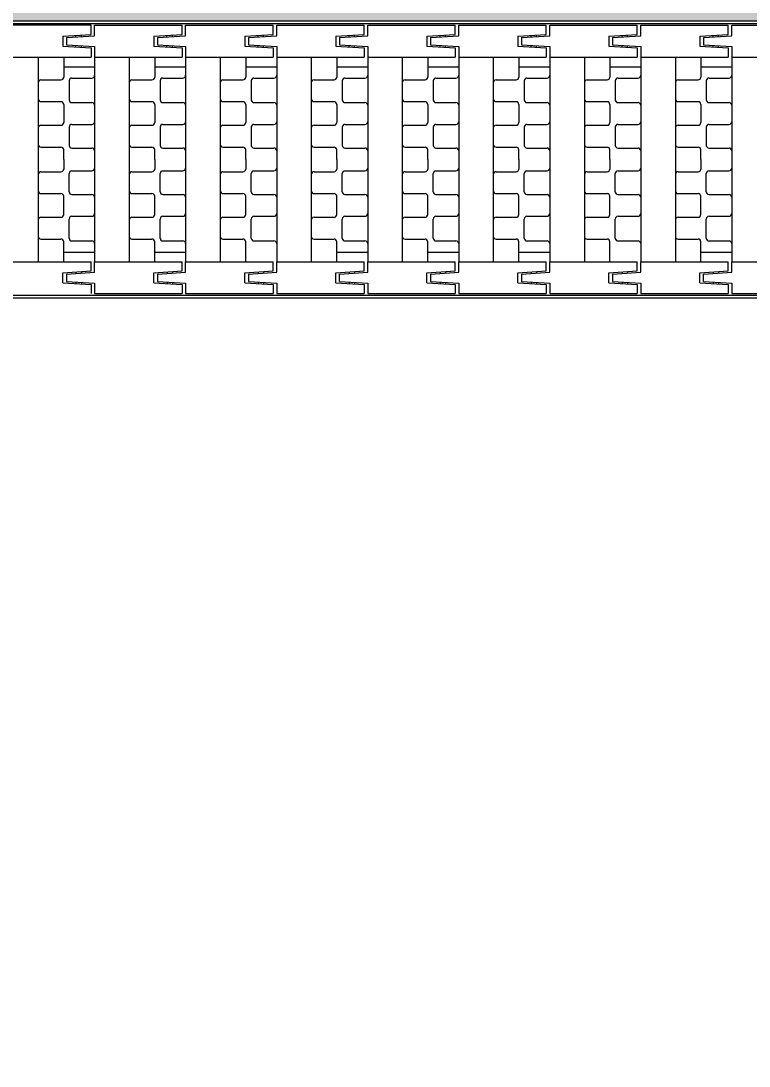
# Model space of a CAD drawing. Header units: millimetres. Extents: x 4003075 to 5615882, y 1445368 to 2591247.
# Drawn here: x 5356001 to 5356526, y 2466413 to 2467168 of the extents above; entities that cross this region are included whole.
import ezdxf

# ---------------------------------------------------------------- set-up
doc = ezdxf.new("R2010")
doc.units = ezdxf.units.MM
doc.layers.add('A_Text', color=3, linetype='Continuous')
doc.layers.add('XR-평면도$0$A-ELEV-PATT', color=9, linetype='Continuous')
doc.layers.add('XR-평면도$0$A-CNTL', color=9, linetype='Continuous', lineweight=15)
doc.layers.add('XR-평면도$0$A-ELEV-LIN3', color=9, linetype='Continuous', lineweight=18)
doc.styles.add('돋움', font='')
doc.styles.get('돋움').set_extended_font_data('DotumChe')

# ---------------------------------------------------------------- blocks, each defined once
blk = doc.blocks.new('XR-평면도$0$무소음트렌치')
at = {"layer": 'XR-평면도$0$A-ELEV-LIN3'}
for p, q in [((0, 200), (7800, 200)), ((1.97, 198.03), (7798.03, 198.03)), ((676.52, 196.88), (613.46, 196.88)), ((676.52, 190.31), (676.52, 196.88)), ((679.14, 189.32), (679.14, 196.88)), ((679.14, 196.88), (742.2, 196.88)), ((742.2, 190.31), (742.2, 196.88)), ((744.82, 196.88), (807.88, 196.88)), ((744.82, 189.32), (744.82, 196.88)), ((807.88, 190.31), (807.88, 196.88)), ((810.51, 189.32), (810.51, 196.88)), ((810.51, 196.88), (873.56, 196.88)), ((873.56, 190.31), (873.56, 196.88)), ((876.19, 189.32), (876.19, 196.88)), ((876.19, 196.88), (939.24, 196.88)), ((939.24, 190.31), (939.24, 196.88)), ((941.87, 189.32), (941.87, 196.88)), ((941.87, 196.88), (1004.92, 196.88)), ((1004.92, 190.31), (1004.92, 196.88)), ((1007.55, 196.88), (1070.6, 196.88)), ((1007.55, 189.32), (1007.55, 196.88)), ((1070.6, 190.31), (1070.6, 196.88)), ((1073.23, 189.32), (1073.23, 196.88)), ((1073.23, 196.88), (1136.29, 196.88)), ((1136.29, 190.31), (1136.29, 196.88)), ((1138.91, 189.32), (1138.91, 196.88)), ((1138.91, 196.88), (1201.97, 196.88)), ((656.15, 189), (676.52, 190.31)), ((656.15, 189), (656.15, 181.77)), ((658.78, 188.01), (679.14, 189.32)), ((665.66, 188.45), (665.66, 189.61)), ((669.6, 188.71), (669.6, 189.86)), ((721.84, 189), (742.2, 190.31)), ((721.84, 189), (721.84, 181.77)), ((724.46, 188.01), (744.82, 189.32)), ((731.35, 188.45), (731.35, 189.61)), ((735.29, 188.71), (735.29, 189.86)), ((787.52, 189), (807.88, 190.31)), ((787.52, 189), (787.52, 181.77)), ((790.14, 188.01), (810.51, 189.32)), ((797.03, 188.45), (797.03, 189.61)), ((800.97, 188.71), (800.97, 189.86)), ((853.2, 189), (873.56, 190.31)), ((853.2, 189), (853.2, 181.77)), ((855.83, 188.01), (876.19, 189.32)), ((862.71, 188.45), (862.71, 189.61)), ((866.65, 188.71), (866.65, 189.86)), ((918.88, 189), (939.24, 190.31)), ((918.88, 189), (918.88, 181.77)), ((921.51, 188.01), (941.87, 189.32)), ((928.39, 188.45), (928.39, 189.61)), ((932.33, 188.71), (932.33, 189.86)), ((984.56, 189), (1004.92, 190.31)), ((984.56, 189), (984.56, 181.77)), ((987.19, 188.01), (1007.55, 189.32)), ((994.07, 188.45), (994.07, 189.61)), ((998.01, 188.71), (998.01, 189.86)), ((1050.24, 189), (1070.6, 190.31)), ((1050.24, 189), (1050.24, 181.77)), ((1052.87, 188.01), (1073.23, 189.32)), ((1059.75, 188.45), (1059.75, 189.61)), ((1063.69, 188.71), (1063.69, 189.86)), ((1115.92, 189), (1136.29, 190.31)), ((1115.92, 189), (1115.92, 181.77)), ((1118.55, 188.01), (1138.91, 189.32)), ((1125.43, 188.45), (1125.43, 189.61)), ((1129.37, 188.71), (1129.37, 189.86)), ((656.15, 181.77), (676.52, 180.46)), ((658.78, 188.01), (658.78, 182.76)), ((658.78, 182.76), (679.14, 181.44)), ((665.66, 181.16), (665.66, 182.31)), ((669.6, 180.9), (669.6, 182.06)), ((679.14, 181.44), (679.14, 173.89)), ((721.84, 181.77), (742.2, 180.46)), ((724.46, 188.01), (724.46, 182.76)), ((724.46, 182.76), (744.82, 181.44)), ((731.35, 181.16), (731.35, 182.31)), ((735.29, 180.9), (735.29, 182.06)), ((744.82, 181.44), (744.82, 173.89)), ((787.52, 181.77), (807.88, 180.46)), ((790.14, 188.01), (790.14, 182.76)), ((790.14, 182.76), (810.51, 181.44)), ((797.03, 181.16), (797.03, 182.31)), ((800.97, 180.9), (800.97, 182.06)), ((810.51, 181.44), (810.51, 173.89)), ((853.2, 181.77), (873.56, 180.46)), ((855.83, 188.01), (855.83, 182.76)), ((855.83, 182.76), (876.19, 181.44)), ((862.71, 181.16), (862.71, 182.31)), ((866.65, 180.9), (866.65, 182.06)), ((876.19, 181.44), (876.19, 173.89)), ((918.88, 181.77), (939.24, 180.46)), ((921.51, 188.01), (921.51, 182.76)), ((921.51, 182.76), (941.87, 181.44)), ((928.39, 181.16), (928.39, 182.31)), ((932.33, 180.9), (932.33, 182.06)), ((941.87, 181.44), (941.87, 173.89)), ((984.56, 181.77), (1004.92, 180.46)), ((987.19, 188.01), (987.19, 182.76)), ((987.19, 182.76), (1007.55, 181.44)), ((994.07, 181.16), (994.07, 182.31)), ((998.01, 180.9), (998.01, 182.06)), ((1007.55, 181.44), (1007.55, 173.89)), ((1050.24, 181.77), (1070.6, 180.46)), ((1052.87, 188.01), (1052.87, 182.76)), ((1052.87, 182.76), (1073.23, 181.44)), ((1059.75, 181.16), (1059.75, 182.31)), ((1063.69, 180.9), (1063.69, 182.06)), ((1073.23, 181.44), (1073.23, 173.89)), ((1115.92, 181.77), (1136.29, 180.46)), ((1118.55, 188.01), (1118.55, 182.76)), ((1118.55, 182.76), (1138.91, 181.44)), ((1125.43, 181.16), (1125.43, 182.31)), ((1129.37, 180.9), (1129.37, 182.06)), ((1138.91, 181.44), (1138.91, 173.89)), ((613.46, 173.89), (676.52, 173.89)), ((638.42, 173.89), (638.42, 26.11)), ((656.81, 173.89), (656.81, 159.44)), ((676.52, 180.46), (676.52, 173.89)), ((679.14, 173.89), (679.14, 26.11)), ((679.14, 173.89), (742.2, 173.89)), ((704.1, 173.89), (704.1, 26.11)), ((722.49, 173.89), (722.49, 159.44)), ((742.2, 180.46), (742.2, 173.89)), ((744.82, 173.89), (744.82, 26.11)), ((744.82, 173.89), (807.88, 173.89)), ((769.78, 173.89), (769.78, 26.11)), ((788.17, 173.89), (788.17, 159.44)), ((807.88, 180.46), (807.88, 173.89)), ((810.51, 173.89), (810.51, 26.11)), ((810.51, 173.89), (873.56, 173.89)), ((835.47, 173.89), (835.47, 26.11)), ((853.86, 173.89), (853.86, 159.44)), ((873.56, 180.46), (873.56, 173.89)), ((876.19, 173.89), (876.19, 26.11)), ((876.19, 173.89), (939.24, 173.89)), ((901.15, 173.89), (901.15, 26.11)), ((919.54, 173.89), (919.54, 159.44)), ((939.24, 180.46), (939.24, 173.89)), ((941.87, 173.89), (941.87, 26.11)), ((941.87, 173.89), (1004.92, 173.89)), ((966.83, 173.89), (966.83, 26.11)), ((985.22, 173.89), (985.22, 159.44)), ((1004.92, 180.46), (1004.92, 173.89)), ((1007.55, 173.89), (1007.55, 26.11)), ((1007.55, 173.89), (1070.6, 173.89)), ((1032.51, 173.89), (1032.51, 26.11)), ((1050.9, 173.89), (1050.9, 159.44)), ((1070.6, 180.46), (1070.6, 173.89)), ((1073.23, 173.89), (1073.23, 26.11)), ((1073.23, 173.89), (1136.29, 173.89)), ((1098.19, 173.89), (1098.19, 26.11)), ((1116.58, 173.89), (1116.58, 159.44)), ((1136.29, 180.46), (1136.29, 173.89)), ((1138.91, 173.89), (1138.91, 26.11)), ((1138.91, 173.89), (1201.97, 173.89)), ((656.81, 166.83), (679.14, 166.83)), ((722.49, 166.83), (744.82, 166.83)), ((788.17, 166.83), (810.51, 166.83)), ((853.86, 166.83), (876.19, 166.83)), ((919.54, 166.83), (941.87, 166.83)), ((985.22, 166.83), (1007.55, 166.83)), ((1050.9, 166.83), (1073.23, 166.83)), ((1116.58, 166.83), (1138.91, 166.83)), ((662.72, 158.78), (677.17, 158.78)), ((728.4, 158.78), (742.85, 158.78)), ((794.09, 158.78), (808.54, 158.78)), ((859.77, 158.78), (874.22, 158.78)), ((925.45, 158.78), (939.9, 158.78)), ((991.13, 158.78), (1005.58, 158.78)), ((1056.81, 158.78), (1071.26, 158.78)), ((1122.49, 158.78), (1136.94, 158.78)), ((640.39, 157.47), (654.84, 157.47)), ((660.75, 156.81), (660.75, 143.02)), ((706.07, 157.47), (720.52, 157.47)), ((726.43, 156.81), (726.43, 143.02)), ((771.75, 157.47), (786.2, 157.47)), ((792.12, 156.81), (792.12, 143.02)), ((837.44, 157.47), (851.89, 157.47)), ((857.8, 156.81), (857.8, 143.02)), ((903.12, 157.47), (917.57, 157.47)), ((923.48, 156.81), (923.48, 143.02)), ((968.8, 157.47), (983.25, 157.47)), ((989.16, 156.81), (989.16, 143.02)), ((1034.48, 157.47), (1048.93, 157.47)), ((1054.84, 156.81), (1054.84, 143.02)), ((1100.16, 157.47), (1114.61, 157.47)), ((1120.52, 156.81), (1120.52, 143.02)), ((640.39, 141.71), (654.84, 141.71)), ((656.81, 139.73), (656.81, 126.6)), ((662.72, 141.05), (677.17, 141.05)), ((706.07, 141.71), (720.52, 141.71)), ((722.49, 139.73), (722.49, 126.6)), ((728.4, 141.05), (742.85, 141.05)), ((771.75, 141.71), (786.2, 141.71)), ((788.17, 139.73), (788.17, 126.6)), ((794.09, 141.05), (808.54, 141.05)), ((837.44, 141.71), (851.89, 141.71)), ((853.86, 139.73), (853.86, 126.6)), ((859.77, 141.05), (874.22, 141.05)), ((903.12, 141.71), (917.57, 141.71)), ((919.54, 139.73), (919.54, 126.6)), ((925.45, 141.05), (939.9, 141.05)), ((968.8, 141.71), (983.25, 141.71)), ((985.22, 139.73), (985.22, 126.6)), ((991.13, 141.05), (1005.58, 141.05)), ((1034.48, 141.71), (1048.93, 141.71)), ((1050.9, 139.73), (1050.9, 126.6)), ((1056.81, 141.05), (1071.26, 141.05)), ((1100.16, 141.71), (1114.61, 141.71)), ((1116.58, 139.73), (1116.58, 126.6)), ((1122.49, 141.05), (1136.94, 141.05)), ((640.39, 124.63), (654.84, 124.63)), ((660.75, 123.31), (660.75, 110.18)), ((662.72, 125.29), (677.17, 125.29)), ((706.07, 124.63), (720.52, 124.63)), ((726.43, 123.31), (726.43, 110.18)), ((728.4, 125.29), (742.85, 125.29)), ((771.75, 124.63), (786.2, 124.63)), ((792.12, 123.31), (792.12, 110.18)), ((794.09, 125.29), (808.54, 125.29)), ((837.44, 124.63), (851.89, 124.63)), ((857.8, 123.31), (857.8, 110.18)), ((859.77, 125.29), (874.22, 125.29)), ((903.12, 124.63), (917.57, 124.63)), ((923.48, 123.31), (923.48, 110.18)), ((925.45, 125.29), (939.9, 125.29)), ((968.8, 124.63), (983.25, 124.63)), ((989.16, 123.31), (989.16, 110.18)), ((991.13, 125.29), (1005.58, 125.29)), ((1034.48, 124.63), (1048.93, 124.63)), ((1054.84, 123.31), (1054.84, 110.18)), ((1056.81, 125.29), (1071.26, 125.29)), ((1100.16, 124.63), (1114.61, 124.63)), ((1120.52, 123.31), (1120.52, 110.18)), ((1122.49, 125.29), (1136.94, 125.29)), ((640.39, 108.86), (654.84, 108.86)), ((656.81, 100), (656.81, 106.89)), ((662.72, 108.21), (677.17, 108.21)), ((706.07, 108.86), (720.52, 108.86)), ((722.49, 100), (722.49, 106.89)), ((728.4, 108.21), (742.85, 108.21)), ((771.75, 108.86), (786.2, 108.86)), ((788.17, 100), (788.17, 106.89)), ((794.09, 108.21), (808.54, 108.21)), ((837.44, 108.86), (851.89, 108.86)), ((853.86, 100), (853.86, 106.89)), ((859.77, 108.21), (874.22, 108.21)), ((903.12, 108.86), (917.57, 108.86)), ((919.54, 100), (919.54, 106.89)), ((925.45, 108.21), (939.9, 108.21)), ((968.8, 108.86), (983.25, 108.86)), ((985.22, 100), (985.22, 106.89)), ((991.13, 108.21), (1005.58, 108.21)), ((1034.48, 108.86), (1048.93, 108.86)), ((1050.9, 100), (1050.9, 106.89)), ((1056.81, 108.21), (1071.26, 108.21)), ((1100.16, 108.86), (1114.61, 108.86)), ((1116.58, 100), (1116.58, 106.89)), ((1122.49, 108.21), (1136.94, 108.21)), ((656.81, 100), (656.81, 93.1)), ((722.49, 100), (722.49, 93.1)), ((788.17, 100), (788.17, 93.1)), ((853.86, 100), (853.86, 93.1)), ((919.54, 100), (919.54, 93.1)), ((985.22, 100), (985.22, 93.1)), ((1050.9, 100), (1050.9, 93.1)), ((1116.58, 100), (1116.58, 93.1)), ((640.39, 91.13), (654.84, 91.13)), ((662.72, 91.79), (677.17, 91.79)), ((706.07, 91.13), (720.52, 91.13)), ((728.4, 91.79), (742.85, 91.79)), ((771.75, 91.13), (786.2, 91.13)), ((794.09, 91.79), (808.54, 91.79)), ((837.44, 91.13), (851.89, 91.13)), ((859.77, 91.79), (874.22, 91.79)), ((903.12, 91.13), (917.57, 91.13)), ((925.45, 91.79), (939.9, 91.79)), ((968.8, 91.13), (983.25, 91.13)), ((991.13, 91.79), (1005.58, 91.79)), ((1034.48, 91.13), (1048.93, 91.13)), ((1056.81, 91.79), (1071.26, 91.79)), ((1100.16, 91.13), (1114.61, 91.13)), ((1122.49, 91.79), (1136.94, 91.79)), ((660.75, 76.68), (660.75, 89.82)), ((726.43, 76.68), (726.43, 89.82)), ((792.12, 76.68), (792.12, 89.82)), ((857.8, 76.68), (857.8, 89.82)), ((923.48, 76.68), (923.48, 89.82)), ((989.16, 76.68), (989.16, 89.82)), ((1054.84, 76.68), (1054.84, 89.82)), ((1120.52, 76.68), (1120.52, 89.82)), ((640.39, 75.37), (654.84, 75.37)), ((656.81, 60.26), (656.81, 73.4)), ((662.72, 74.71), (677.17, 74.71)), ((706.07, 75.37), (720.52, 75.37)), ((722.49, 60.26), (722.49, 73.4)), ((728.4, 74.71), (742.85, 74.71)), ((771.75, 75.37), (786.2, 75.37)), ((788.17, 60.26), (788.17, 73.4)), ((794.09, 74.71), (808.54, 74.71)), ((837.44, 75.37), (851.89, 75.37)), ((853.86, 60.26), (853.86, 73.4)), ((859.77, 74.71), (874.22, 74.71)), ((903.12, 75.37), (917.57, 75.37)), ((919.54, 60.26), (919.54, 73.4)), ((925.45, 74.71), (939.9, 74.71)), ((968.8, 75.37), (983.25, 75.37)), ((985.22, 60.26), (985.22, 73.4)), ((991.13, 74.71), (1005.58, 74.71)), ((1034.48, 75.37), (1048.93, 75.37)), ((1050.9, 60.26), (1050.9, 73.4)), ((1056.81, 74.71), (1071.26, 74.71)), ((1100.16, 75.37), (1114.61, 75.37)), ((1116.58, 60.26), (1116.58, 73.4)), ((1122.49, 74.71), (1136.94, 74.71)), ((640.39, 58.29), (654.84, 58.29)), ((660.75, 43.18), (660.75, 56.98)), ((662.72, 58.95), (677.17, 58.95)), ((706.07, 58.29), (720.52, 58.29)), ((726.43, 43.18), (726.43, 56.98)), ((728.4, 58.95), (742.85, 58.95)), ((771.75, 58.29), (786.2, 58.29)), ((792.12, 43.18), (792.12, 56.98)), ((794.09, 58.95), (808.54, 58.95)), ((837.44, 58.29), (851.89, 58.29)), ((857.8, 43.18), (857.8, 56.98)), ((859.77, 58.95), (874.22, 58.95)), ((903.12, 58.29), (917.57, 58.29)), ((923.48, 43.18), (923.48, 56.98)), ((925.45, 58.95), (939.9, 58.95)), ((968.8, 58.29), (983.25, 58.29)), ((989.16, 43.18), (989.16, 56.98)), ((991.13, 58.95), (1005.58, 58.95)), ((1034.48, 58.29), (1048.93, 58.29)), ((1054.84, 43.18), (1054.84, 56.98)), ((1056.81, 58.95), (1071.26, 58.95)), ((1100.16, 58.29), (1114.61, 58.29)), ((1120.52, 43.18), (1120.52, 56.98)), ((1122.49, 58.95), (1136.94, 58.95)), ((640.39, 42.53), (654.84, 42.53)), ((656.81, 26.11), (656.81, 40.56)), ((662.72, 41.21), (677.17, 41.21)), ((706.07, 42.53), (720.52, 42.53)), ((722.49, 26.11), (722.49, 40.56)), ((728.4, 41.21), (742.85, 41.21)), ((771.75, 42.53), (786.2, 42.53)), ((788.17, 26.11), (788.17, 40.56)), ((794.09, 41.21), (808.54, 41.21)), ((837.44, 42.53), (851.89, 42.53)), ((853.86, 26.11), (853.86, 40.56)), ((859.77, 41.21), (874.22, 41.21)), ((903.12, 42.53), (917.57, 42.53)), ((919.54, 26.11), (919.54, 40.56)), ((925.45, 41.21), (939.9, 41.21)), ((968.8, 42.53), (983.25, 42.53)), ((985.22, 26.11), (985.22, 40.56)), ((991.13, 41.21), (1005.58, 41.21)), ((1034.48, 42.53), (1048.93, 42.53)), ((1050.9, 26.11), (1050.9, 40.56)), ((1056.81, 41.21), (1071.26, 41.21)), ((1100.16, 42.53), (1114.61, 42.53)), ((1116.58, 26.11), (1116.58, 40.56)), ((1122.49, 41.21), (1136.94, 41.21)), ((656.81, 33.17), (679.14, 33.17)), ((722.49, 33.17), (744.82, 33.17)), ((853.86, 33.17), (876.19, 33.17)), ((919.54, 33.17), (941.87, 33.17)), ((985.22, 33.17), (1007.55, 33.17)), ((1116.58, 33.17), (1138.91, 33.17)), ((613.46, 26.11), (676.52, 26.11)), ((676.52, 19.54), (676.52, 26.11)), ((679.14, 18.55), (679.14, 26.11)), ((679.14, 26.11), (742.2, 26.11)), ((742.2, 19.54), (742.2, 26.11)), ((744.82, 26.11), (807.88, 26.11)), ((744.82, 18.55), (744.82, 26.11)), ((807.88, 19.54), (807.88, 26.11)), ((810.51, 18.55), (810.51, 26.11)), ((810.51, 26.11), (873.56, 26.11)), ((873.56, 19.54), (873.56, 26.11)), ((876.19, 26.11), (939.24, 26.11)), ((876.19, 18.55), (876.19, 26.11)), ((939.24, 19.54), (939.24, 26.11)), ((941.87, 18.55), (941.87, 26.11)), ((941.87, 26.11), (1004.92, 26.11)), ((1004.92, 19.54), (1004.92, 26.11)), ((1007.55, 26.11), (1070.6, 26.11)), ((1007.55, 18.55), (1007.55, 26.11)), ((1070.6, 19.54), (1070.6, 26.11)), ((1073.23, 18.55), (1073.23, 26.11)), ((1073.23, 26.11), (1136.29, 26.11)), ((1136.29, 19.54), (1136.29, 26.11)), ((1138.91, 26.11), (1201.97, 26.11)), ((1138.91, 18.55), (1138.91, 26.11)), ((656.15, 18.22), (676.52, 19.54)), ((656.15, 11), (656.15, 18.22)), ((658.78, 17.24), (679.14, 18.55)), ((658.78, 17.24), (658.78, 11.98)), ((665.69, 18.84), (665.69, 17.68)), ((669.63, 19.09), (669.63, 17.94)), ((721.84, 18.22), (742.2, 19.54)), ((721.84, 11), (721.84, 18.22)), ((724.46, 17.24), (744.82, 18.55)), ((724.46, 17.24), (724.46, 11.98)), ((731.37, 18.84), (731.37, 17.68)), ((735.32, 19.09), (735.32, 17.94)), ((787.52, 18.22), (807.88, 19.54)), ((787.52, 11), (787.52, 18.22)), ((790.14, 17.24), (810.51, 18.55)), ((790.14, 17.24), (790.14, 11.98)), ((797.06, 18.84), (797.06, 17.68)), ((801, 19.09), (801, 17.94)), ((853.2, 18.22), (873.56, 19.54)), ((853.2, 11), (853.2, 18.22)), ((855.83, 17.24), (876.19, 18.55)), ((855.83, 11.98), (855.83, 17.24)), ((862.71, 18.84), (862.71, 17.68)), ((866.65, 19.09), (866.65, 17.94)), ((918.88, 18.22), (939.24, 19.54)), ((918.88, 11), (918.88, 18.22)), ((921.51, 17.24), (941.87, 18.55)), ((921.51, 17.24), (921.51, 11.98)), ((928.42, 18.84), (928.42, 17.68)), ((932.36, 19.09), (932.36, 17.94)), ((984.56, 18.22), (1004.92, 19.54)), ((984.56, 11), (984.56, 18.22)), ((987.19, 17.24), (1007.55, 18.55)), ((987.19, 17.24), (987.19, 11.98)), ((994.1, 18.84), (994.1, 17.68)), ((998.04, 19.09), (998.04, 17.94)), ((1050.24, 18.22), (1070.6, 19.54)), ((1050.24, 11), (1050.24, 18.22)), ((1052.87, 17.24), (1073.23, 18.55)), ((1052.87, 17.24), (1052.87, 11.98)), ((1059.78, 18.84), (1059.78, 17.68)), ((1063.72, 19.09), (1063.72, 17.94)), ((1115.92, 18.22), (1136.29, 19.54)), ((1115.92, 11), (1115.92, 18.22)), ((1118.55, 17.24), (1138.91, 18.55)), ((1118.55, 11.98), (1118.55, 17.24)), ((1125.43, 18.84), (1125.43, 17.68)), ((1129.37, 19.09), (1129.37, 17.94)), ((656.15, 11), (676.52, 9.69)), ((658.78, 11.98), (679.14, 10.67)), ((665.69, 11.54), (665.69, 10.38)), ((669.63, 11.28), (669.63, 10.13)), ((676.52, 9.69), (676.52, 3.12)), ((679.14, 10.67), (679.14, 3.12)), ((721.84, 11), (742.2, 9.69)), ((724.46, 11.98), (744.82, 10.67)), ((731.37, 11.54), (731.37, 10.38)), ((735.32, 11.28), (735.32, 10.13)), ((742.2, 9.69), (742.2, 3.12)), ((744.82, 10.67), (744.82, 3.12)), ((787.52, 11), (807.88, 9.69)), ((790.14, 11.98), (810.51, 10.67)), ((797.06, 11.54), (797.06, 10.38)), ((801, 11.28), (801, 10.13)), ((807.88, 9.69), (807.88, 3.12)), ((810.51, 10.67), (810.51, 3.12)), ((853.2, 11), (873.56, 9.69)), ((855.83, 11.98), (876.19, 10.67)), ((862.71, 11.54), (862.71, 10.39)), ((866.65, 11.29), (866.65, 10.13)), ((873.56, 9.69), (873.56, 3.12)), ((876.19, 10.67), (876.19, 3.12)), ((918.88, 11), (939.24, 9.69)), ((921.51, 11.98), (941.87, 10.67)), ((928.42, 11.54), (928.42, 10.38)), ((932.36, 11.28), (932.36, 10.13)), ((939.24, 9.69), (939.24, 3.12)), ((941.87, 10.67), (941.87, 3.12)), ((984.56, 11), (1004.92, 9.69)), ((987.19, 11.98), (1007.55, 10.67)), ((994.1, 11.54), (994.1, 10.38)), ((998.04, 11.28), (998.04, 10.13)), ((1004.92, 9.69), (1004.92, 3.12)), ((1007.55, 10.67), (1007.55, 3.12)), ((1050.24, 11), (1070.6, 9.69)), ((1052.87, 11.98), (1073.23, 10.67)), ((1059.78, 11.54), (1059.78, 10.38)), ((1063.72, 11.28), (1063.72, 10.13)), ((1070.6, 9.69), (1070.6, 3.12)), ((1073.23, 10.67), (1073.23, 3.12)), ((1115.92, 11), (1136.29, 9.69)), ((1118.55, 11.98), (1138.91, 10.67)), ((1125.43, 11.54), (1125.43, 10.39)), ((1129.37, 11.29), (1129.37, 10.13)), ((1136.29, 9.69), (1136.29, 3.12)), ((1138.91, 10.67), (1138.91, 3.12)), ((1.97, 1.97), (7798.03, 1.97)), ((679.14, 3.12), (742.2, 3.12)), ((744.82, 3.12), (807.88, 3.12)), ((810.51, 3.12), (873.56, 3.12)), ((876.19, 3.12), (939.24, 3.12)), ((941.87, 3.12), (1004.92, 3.12)), ((1007.55, 3.12), (1070.6, 3.12)), ((1073.23, 3.12), (1136.29, 3.12)), ((1138.91, 3.12), (1201.97, 3.12)), ((0, 0), (7800, 0))]:
    blk.add_line(p, q, dxfattribs=at)
for centre, start, end in [((654.84, 159.44), 270, 0), ((662.72, 156.81), 90, 180), ((677.17, 160.75), 270, 0), ((720.52, 159.44), 270, 0), ((728.4, 156.81), 90, 180), ((742.85, 160.75), 270, 0), ((786.2, 159.44), 270, 0), ((794.09, 156.81), 90, 180), ((808.54, 160.75), 270, 0), ((851.89, 159.44), 270, 0), ((859.77, 156.81), 90, 180), ((874.22, 160.75), 270, 0), ((917.57, 159.44), 270, 0), ((925.45, 156.81), 90, 180), ((939.9, 160.75), 270, 0), ((983.25, 159.44), 270, 0), ((991.13, 156.81), 90, 180), ((1005.58, 160.75), 270, 0), ((1048.93, 159.44), 270, 0), ((1056.81, 156.81), 90, 180), ((1071.26, 160.75), 270, 0), ((1114.61, 159.44), 270, 0), ((1122.49, 156.81), 90, 180), ((1136.94, 160.75), 270, 0), ((640.39, 155.5), 90, 180), ((706.07, 155.5), 90, 180), ((771.75, 155.5), 90, 180), ((837.44, 155.5), 90, 180), ((903.12, 155.5), 90, 180), ((968.8, 155.5), 90, 180), ((1034.48, 155.5), 90, 180), ((1100.16, 155.5), 90, 180), ((640.39, 143.68), 180, 270), ((706.07, 143.68), 180, 270), ((771.75, 143.68), 180, 270), ((837.44, 143.68), 180, 270), ((903.12, 143.68), 180, 270), ((968.8, 143.68), 180, 270), ((1034.48, 143.68), 180, 270), ((1100.16, 143.68), 180, 270), ((654.84, 139.73), 0, 90), ((662.72, 143.02), 180, 270), ((677.17, 139.08), 0, 90), ((720.52, 139.73), 0, 90), ((728.4, 143.02), 180, 270), ((742.85, 139.08), 0, 90), ((786.2, 139.73), 0, 90), ((794.09, 143.02), 180, 270), ((808.54, 139.08), 0, 90), ((851.89, 139.73), 0, 90), ((859.77, 143.02), 180, 270), ((874.22, 139.08), 0, 90), ((917.57, 139.73), 0, 90), ((925.45, 143.02), 180, 270), ((939.9, 139.08), 0, 90), ((983.25, 139.73), 0, 90), ((991.13, 143.02), 180, 270), ((1005.58, 139.08), 0, 90), ((1048.93, 139.73), 0, 90), ((1056.81, 143.02), 180, 270), ((1071.26, 139.08), 0, 90), ((1114.61, 139.73), 0, 90), ((1122.49, 143.02), 180, 270), ((1136.94, 139.08), 0, 90), ((640.39, 122.66), 90, 180), ((654.84, 126.6), 270, 0), ((662.72, 123.31), 90, 180), ((677.17, 127.26), 270, 0), ((706.07, 122.66), 90, 180), ((720.52, 126.6), 270, 0), ((728.4, 123.31), 90, 180), ((742.85, 127.26), 270, 0), ((771.75, 122.66), 90, 180), ((786.2, 126.6), 270, 0), ((794.09, 123.31), 90, 180), ((808.54, 127.26), 270, 0), ((837.44, 122.66), 90, 180), ((851.89, 126.6), 270, 0), ((859.77, 123.31), 90, 180), ((874.22, 127.26), 270, 0), ((903.12, 122.66), 90, 180), ((917.57, 126.6), 270, 0), ((925.45, 123.31), 90, 180), ((939.9, 127.26), 270, 0), ((968.8, 122.66), 90, 180), ((983.25, 126.6), 270, 0), ((991.13, 123.31), 90, 180), ((1005.58, 127.26), 270, 0), ((1034.48, 122.66), 90, 180), ((1048.93, 126.6), 270, 0), ((1056.81, 123.31), 90, 180), ((1071.26, 127.26), 270, 0), ((1100.16, 122.66), 90, 180), ((1114.61, 126.6), 270, 0), ((1122.49, 123.31), 90, 180), ((1136.94, 127.26), 270, 0), ((640.39, 110.84), 180, 270), ((654.84, 106.89), 0, 90), ((662.72, 110.18), 180, 270), ((677.17, 106.24), 0, 90), ((706.07, 110.84), 180, 270), ((720.52, 106.89), 0, 90), ((728.4, 110.18), 180, 270), ((742.85, 106.24), 0, 90), ((771.75, 110.84), 180, 270), ((786.2, 106.89), 0, 90), ((794.09, 110.18), 180, 270), ((808.54, 106.24), 0, 90), ((837.44, 110.84), 180, 270), ((851.89, 106.89), 0, 90), ((859.77, 110.18), 180, 270), ((874.22, 106.24), 0, 90), ((903.12, 110.84), 180, 270), ((917.57, 106.89), 0, 90), ((925.45, 110.18), 180, 270), ((939.9, 106.24), 0, 90), ((968.8, 110.84), 180, 270), ((983.25, 106.89), 0, 90), ((991.13, 110.18), 180, 270), ((1005.58, 106.24), 0, 90), ((1034.48, 110.84), 180, 270), ((1048.93, 106.89), 0, 90), ((1056.81, 110.18), 180, 270), ((1071.26, 106.24), 0, 90), ((1100.16, 110.84), 180, 270), ((1114.61, 106.89), 0, 90), ((1122.49, 110.18), 180, 270), ((1136.94, 106.24), 0, 90), ((640.39, 89.16), 90, 180), ((654.84, 93.1), 270, 0), ((662.72, 89.82), 90, 180), ((677.17, 93.76), 270, 0), ((706.07, 89.16), 90, 180), ((720.52, 93.1), 270, 0), ((728.4, 89.82), 90, 180), ((742.85, 93.76), 270, 0), ((771.75, 89.16), 90, 180), ((786.2, 93.1), 270, 0), ((794.09, 89.82), 90, 180), ((808.54, 93.76), 270, 0), ((837.44, 89.16), 90, 180), ((851.89, 93.1), 270, 0), ((859.77, 89.82), 90, 180), ((874.22, 93.76), 270, 0), ((903.12, 89.16), 90, 180), ((917.57, 93.1), 270, 0), ((925.45, 89.82), 90, 180), ((939.9, 93.76), 270, 0), ((968.8, 89.16), 90, 180), ((983.25, 93.1), 270, 0), ((991.13, 89.82), 90, 180), ((1005.58, 93.76), 270, 0), ((1034.48, 89.16), 90, 180), ((1048.93, 93.1), 270, 0), ((1056.81, 89.82), 90, 180), ((1071.26, 93.76), 270, 0), ((1100.16, 89.16), 90, 180), ((1114.61, 93.1), 270, 0), ((1122.49, 89.82), 90, 180), ((1136.94, 93.76), 270, 0), ((640.39, 77.34), 180, 270), ((662.72, 76.68), 180, 270), ((706.07, 77.34), 180, 270), ((728.4, 76.68), 180, 270), ((771.75, 77.34), 180, 270), ((794.09, 76.68), 180, 270), ((837.44, 77.34), 180, 270), ((859.77, 76.68), 180, 270), ((903.12, 77.34), 180, 270), ((925.45, 76.68), 180, 270), ((968.8, 77.34), 180, 270), ((991.13, 76.68), 180, 270), ((1034.48, 77.34), 180, 270), ((1056.81, 76.68), 180, 270), ((1100.16, 77.34), 180, 270), ((1122.49, 76.68), 180, 270), ((654.84, 73.4), 0, 90), ((677.17, 72.74), 0, 90), ((720.52, 73.4), 0, 90), ((742.85, 72.74), 0, 90), ((786.2, 73.4), 0, 90), ((808.54, 72.74), 0, 90), ((851.89, 73.4), 0, 90), ((874.22, 72.74), 0, 90), ((917.57, 73.4), 0, 90), ((939.9, 72.74), 0, 90), ((983.25, 73.4), 0, 90), ((1005.58, 72.74), 0, 90), ((1048.93, 73.4), 0, 90), ((1071.26, 72.74), 0, 90), ((1114.61, 73.4), 0, 90), ((1136.94, 72.74), 0, 90), ((677.17, 60.92), 270, 0), ((742.85, 60.92), 270, 0), ((808.54, 60.92), 270, 0), ((874.22, 60.92), 270, 0), ((939.9, 60.92), 270, 0), ((1005.58, 60.92), 270, 0), ((1071.26, 60.92), 270, 0), ((1136.94, 60.92), 270, 0), ((640.39, 56.32), 90, 180), ((654.84, 60.26), 270, 0), ((662.72, 56.98), 90, 180), ((706.07, 56.32), 90, 180), ((720.52, 60.26), 270, 0), ((728.4, 56.98), 90, 180), ((771.75, 56.32), 90, 180), ((786.2, 60.26), 270, 0), ((794.09, 56.98), 90, 180), ((837.44, 56.32), 90, 180), ((851.89, 60.26), 270, 0), ((859.77, 56.98), 90, 180), ((903.12, 56.32), 90, 180), ((917.57, 60.26), 270, 0), ((925.45, 56.98), 90, 180), ((968.8, 56.32), 90, 180), ((983.25, 60.26), 270, 0), ((991.13, 56.98), 90, 180), ((1034.48, 56.32), 90, 180), ((1048.93, 60.26), 270, 0), ((1056.81, 56.98), 90, 180), ((1100.16, 56.32), 90, 180), ((1114.61, 60.26), 270, 0), ((1122.49, 56.98), 90, 180), ((640.39, 44.5), 180, 270), ((654.84, 40.56), 0, 90), ((662.72, 43.18), 180, 270), ((677.17, 39.24), 0, 90), ((706.07, 44.5), 180, 270), ((720.52, 40.56), 0, 90), ((728.4, 43.18), 180, 270), ((742.85, 39.24), 0, 90), ((771.75, 44.5), 180, 270), ((786.2, 40.56), 0, 90), ((794.09, 43.18), 180, 270), ((808.54, 39.24), 0, 90), ((837.44, 44.5), 180, 270), ((851.89, 40.56), 0, 90), ((859.77, 43.18), 180, 270), ((874.22, 39.24), 0, 90), ((903.12, 44.5), 180, 270), ((917.57, 40.56), 0, 90), ((925.45, 43.18), 180, 270), ((939.9, 39.24), 0, 90), ((968.8, 44.5), 180, 270), ((983.25, 40.56), 0, 90), ((991.13, 43.18), 180, 270), ((1005.58, 39.24), 0, 90), ((1034.48, 44.5), 180, 270), ((1048.93, 40.56), 0, 90), ((1056.81, 43.18), 180, 270), ((1071.26, 39.24), 0, 90), ((1100.16, 44.5), 180, 270), ((1114.61, 40.56), 0, 90), ((1122.49, 43.18), 180, 270), ((1136.94, 39.24), 0, 90)]:
    blk.add_arc(centre, 1.97, start, end, dxfattribs=at)
blk = doc.blocks.new('XR-평면도$0$RAMP_내려감(기준층) (220802)')
at = {"layer": 'XR-평면도$0$A-ELEV-PATT'}
h = blk.add_hatch(dxfattribs=at)
h.set_pattern_fill('HEX', color=256, scale=100, angle=135)
h.set_pattern_definition([(135, (-1188188.16, -722710.9), (-388.8564, -388.8564), [317.5, -635]), (255, (-1188188.16, -722710.9), (531.18773, -142.33132), [317.5, -635]), (195, (-1188412.67, -722486.4), (142.33132, -531.18773), [317.5, -635])])
edge = h.paths.add_edge_path()
edge.add_arc((0, -15000), 12100, 540, 542.368269)
edge.add_line((-12089.67, -15500), (-19900, -15500))
edge.add_line((-19900, -15500), (-19900, 15000))
edge.add_arc((0, 15000), 19900, 0, 180, ccw=False)
edge.add_line((19900, 15000), (19900, -15500))
edge.add_line((19900, -15500), (12089.67, -15500))
edge.add_arc((0, -15000), 12100, 717.631731, 720)
edge.add_line((12100, -15000), (12100, 15000))
edge.add_arc((0, 15000), 12100, 360, 540)
edge.add_line((-12100, 15000), (-12100, -15000))
at = {"layer": 'XR-평면도$0$A-CNTL', "ltscale": 300}
blk.add_lwpolyline([(-20700, 15000), (-20700, -15000, 0.414214), (0, -35700, 0.414214), (20700, -15000), (20700, 15000, 0.414214), (0, 35700, 0.414214)], format="xyb", close=True, dxfattribs=at)
at = {"layer": 'XR-평면도$0$A-ELEV-LIN3'}
blk.add_lwpolyline([(-19700, -15700), (-12280.07, -15700, 0.397632), (0, -27300, 0.397632), (12280.07, -15700), (19700, -15700), (19700, -34700), (-19700, -34700)], format="xyb", close=True, dxfattribs=at)
blk.add_blockref('XR-평면도$0$무소음트렌치', (12100, -15700), dxfattribs=at)

msp = doc.modelspace()

# ---------------------------------------------------------------- block references
msp.add_blockref('XR-평면도$0$RAMP_내려감(기준층) (220802)', (5343275.04, 2482667.56))

# ---------------------------------------------------------------- texts
at = {"layer": 'A_Text', "color": 3, "insert": (5345840.26, 2466895.45), "char_height": 1500, "attachment_point": 1, "style": '돋움'}
msp.add_mtext_dynamic_manual_height_columns('#8\\P면    적 : 726M2\\P측정횟수 : 6회\\P측정길이 : 20.1M', width=21611.5028, gutter_width=7500, heights=[10868.51], dxfattribs=at)

doc.saveas('drawing.dxf')
